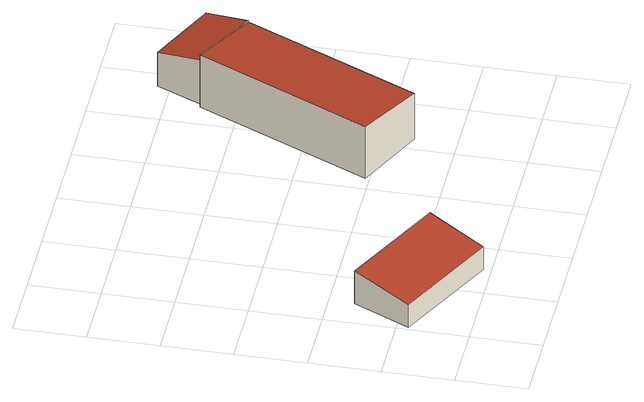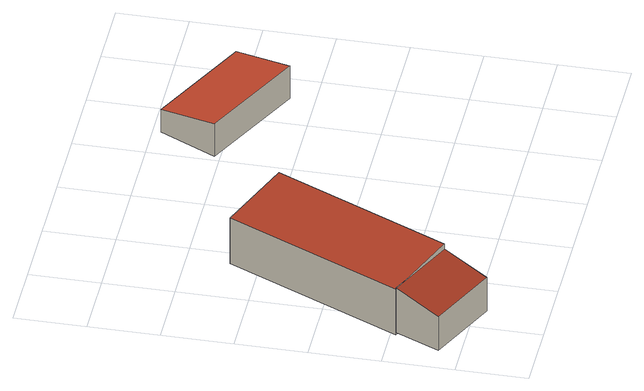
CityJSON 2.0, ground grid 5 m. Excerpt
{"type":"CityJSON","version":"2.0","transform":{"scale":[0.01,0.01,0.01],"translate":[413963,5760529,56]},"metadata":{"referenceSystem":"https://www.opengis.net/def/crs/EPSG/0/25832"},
"CityObjects":{
"building1":{"type":"Building","attributes":{"Gemeindeschluessel":"05570044","Geometrietyp2DReferenz":"3000","function":"31001_2700","roofType":"2100","measuredHeight":2.68},"geometry":[{"type":"Solid","lod":"2","boundaries":[[[[0,1,2,3]],[[4,5,1,0]],[[6,7,5,4]],[[3,2,7,6]],[[4,0,3,6]],[[1,5,7,2]]]],"semantics":{"surfaces":[{"type":"WallSurface"},{"type":"RoofSurface"},{"type":"GroundSurface"}],"values":[[0,0,0,0,1,2]]}}]},
"building2":{"type":"Building","attributes":{"Gemeindeschluessel":"05570044","Geometrietyp2DReferenz":"3000","function":"31001_2700","roofType":"2100","measuredHeight":4.26},"geometry":[{"type":"Solid","lod":"2","boundaries":[[[[8,9,10,11]],[[12,13,9,8]],[[14,15,13,12]],[[11,10,15,14]],[[12,8,11,14]],[[9,13,15,10]]]],"semantics":{"surfaces":[{"type":"WallSurface"},{"type":"RoofSurface"},{"type":"GroundSurface"}],"values":[[0,0,0,0,1,2]]}}]},
"building3":{"type":"Building","attributes":{"Gemeindeschluessel":"05570044","Geometrietyp2DReferenz":"3000","function":"51009_1610","roofType":"2100","measuredHeight":3.65},"geometry":[{"type":"Solid","lod":"2","boundaries":[[[[16,17,18,19]],[[20,21,17,16]],[[22,23,21,20]],[[19,18,23,22]],[[20,16,19,22]],[[17,21,23,18]]]],"semantics":{"surfaces":[{"type":"WallSurface"},{"type":"RoofSurface"},{"type":"GroundSurface"}],"values":[[0,0,0,0,1,2]]}}]}
},
"vertices":[
[762,57,270],[762,57,83],[962,460,83],[962,460,351],[22,422,270],[22,422,83],[222,826,351],[222,826,83],
[1619,1029,506],[1619,1029,79],[2118,797,79],[2118,797,455],[2195,2268,506],[2195,2268,79],[2693,2037,455],[2693,2037,79],
[2693,2037,466],[2693,2037,102],[2841,2354,102],[2841,2354,379],[2195,2268,466],[2195,2268,102],[2342,2586,379],[2342,2586,102]
]}
